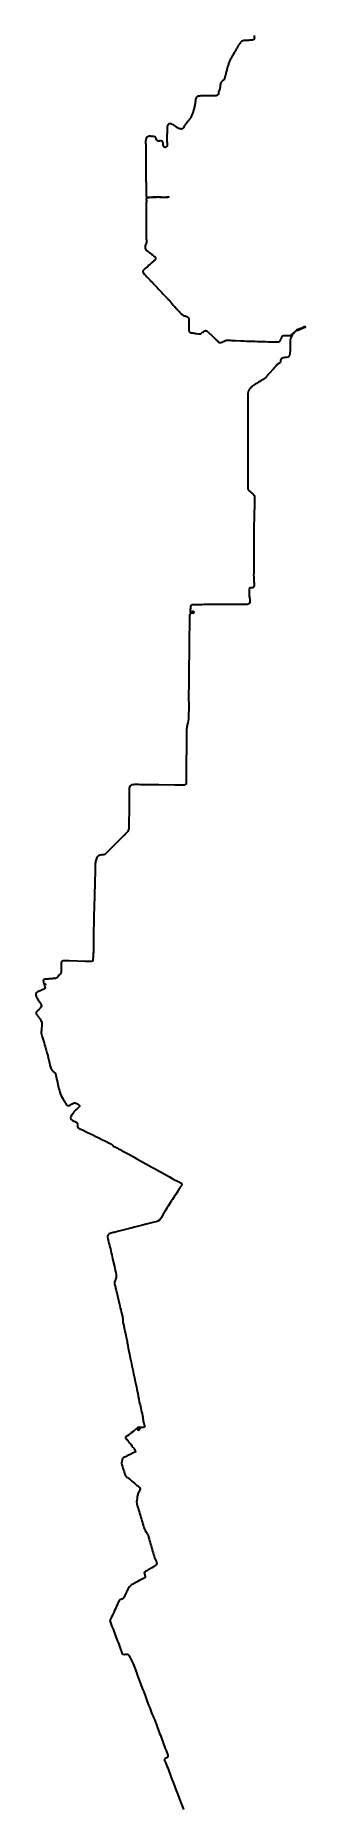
# Model space of a CAD drawing. Header units: inches. Extents: x 0 to 13.2, y 0 to 86.8.
import ezdxf

# ---------------------------------------------------------------- set-up
doc = ezdxf.new("R2010")
doc.units = ezdxf.units.IN
doc.header["$MEASUREMENT"] = 0
doc.layers.add('Default', color=7, linetype='Continuous')

msp = doc.modelspace()

# ---------------------------------------------------------------- linework, layer by layer
at = {"layer": 'Default', "color": 7, "lineweight": 35, "true_color": 0xffffff}
msp.add_open_spline([(10.697, 86.799), (10.699, 86.771), (10.702, 86.743), (10.706, 86.716), (10.711, 86.688), (10.711, 86.66), (10.706, 86.632), (10.703, 86.605), (10.681, 86.584), (10.654, 86.582), (10.626, 86.576), (10.597, 86.573), (10.568, 86.571), (10.54, 86.569), (10.512, 86.567), (10.485, 86.564), (10.457, 86.562), (10.429, 86.56), (10.401, 86.558), (10.401, 86.558), (10.318, 86.555), (10.318, 86.555), (10.29, 86.553), (10.262, 86.554), (10.235, 86.557), (10.206, 86.559), (10.178, 86.555), (10.152, 86.543), (10.126, 86.531), (10.1, 86.517), (10.076, 86.5), (10.053, 86.484), (10.032, 86.465), (10.014, 86.443), (9.996, 86.422), (9.98, 86.399), (9.965, 86.376), (9.95, 86.352), (9.935, 86.329), (9.92, 86.305), (9.906, 86.282), (9.892, 86.258), (9.879, 86.233), (9.865, 86.209), (9.852, 86.184), (9.839, 86.159), (9.827, 86.135), (9.813, 86.11), (9.799, 86.086), (9.786, 86.062), (9.772, 86.038), (9.758, 86.014), (9.744, 85.99), (9.73, 85.966), (9.716, 85.942), (9.716, 85.942), (9.674, 85.869), (9.674, 85.869), (9.674, 85.869), (9.633, 85.797), (9.633, 85.797), (9.619, 85.773), (9.605, 85.749), (9.591, 85.725), (9.577, 85.701), (9.563, 85.676), (9.549, 85.652), (9.536, 85.628), (9.524, 85.603), (9.511, 85.578), (9.499, 85.553), (9.488, 85.527), (9.478, 85.501), (9.468, 85.475), (9.458, 85.449), (9.449, 85.423), (9.439, 85.397), (9.43, 85.371), (9.421, 85.344), (9.412, 85.318), (9.403, 85.292), (9.395, 85.265), (9.387, 85.238), (9.38, 85.211), (9.374, 85.184), (9.367, 85.157), (9.36, 85.13), (9.353, 85.103), (9.353, 85.103), (9.332, 85.022), (9.332, 85.022), (9.332, 85.022), (9.311, 84.942), (9.311, 84.942), (9.311, 84.942), (9.29, 84.861), (9.29, 84.861), (9.283, 84.834), (9.276, 84.807), (9.269, 84.78), (9.262, 84.753), (9.256, 84.726), (9.25, 84.698), (9.244, 84.671), (9.231, 84.646), (9.211, 84.626), (9.192, 84.606), (9.17, 84.588), (9.145, 84.575), (9.12, 84.562), (9.1, 84.543), (9.086, 84.519), (9.072, 84.495), (9.06, 84.469), (9.053, 84.442), (9.045, 84.415), (9.039, 84.388), (9.034, 84.36), (9.03, 84.333), (9.027, 84.305), (9.026, 84.277), (9.024, 84.249), (9.021, 84.221), (9.016, 84.194), (9.012, 84.166), (9.002, 84.14), (8.989, 84.115), (8.976, 84.091), (8.966, 84.065), (8.959, 84.038), (8.953, 84.01), (8.948, 83.982), (8.945, 83.954), (8.942, 83.927), (8.928, 83.901), (8.906, 83.884), (8.885, 83.865), (8.859, 83.853), (8.832, 83.846), (8.805, 83.84), (8.777, 83.838), (8.749, 83.839), (8.721, 83.841), (8.693, 83.842), (8.665, 83.841), (8.665, 83.841), (8.582, 83.84), (8.582, 83.84), (8.554, 83.839), (8.527, 83.839), (8.499, 83.84), (8.471, 83.84), (8.443, 83.841), (8.415, 83.842), (8.415, 83.842), (8.332, 83.845), (8.332, 83.845), (8.332, 83.845), (8.249, 83.849), (8.249, 83.849), (8.221, 83.85), (8.193, 83.85), (8.165, 83.849), (8.138, 83.848), (8.11, 83.846), (8.082, 83.843), (8.054, 83.839), (8.027, 83.836), (7.999, 83.832), (7.971, 83.829), (7.944, 83.821), (7.918, 83.81), (7.892, 83.8), (7.872, 83.78), (7.86, 83.755), (7.848, 83.729), (7.839, 83.703), (7.832, 83.675), (7.826, 83.648), (7.822, 83.621), (7.819, 83.593), (7.816, 83.565), (7.812, 83.537), (7.809, 83.51), (7.805, 83.482), (7.801, 83.454), (7.797, 83.426), (7.792, 83.398), (7.788, 83.371), (7.783, 83.344), (7.778, 83.317), (7.772, 83.29), (7.765, 83.263), (7.759, 83.235), (7.751, 83.209), (7.744, 83.182), (7.736, 83.155), (7.728, 83.128), (7.72, 83.102), (7.711, 83.075), (7.702, 83.049), (7.693, 83.023), (7.683, 82.997), (7.674, 82.971), (7.663, 82.945), (7.653, 82.919), (7.642, 82.893), (7.631, 82.868), (7.619, 82.842), (7.606, 82.818), (7.592, 82.793), (7.579, 82.769), (7.565, 82.745), (7.549, 82.722), (7.533, 82.699), (7.516, 82.677), (7.498, 82.656), (7.481, 82.634), (7.462, 82.613), (7.443, 82.593), (7.424, 82.572), (7.406, 82.551), (7.389, 82.529), (7.372, 82.507), (7.356, 82.484), (7.341, 82.461), (7.325, 82.438), (7.31, 82.414), (7.296, 82.39), (7.282, 82.367), (7.268, 82.342), (7.254, 82.318), (7.241, 82.293), (7.224, 82.27), (7.205, 82.25), (7.186, 82.23), (7.159, 82.219), (7.131, 82.22), (7.103, 82.221), (7.075, 82.226), (7.048, 82.234), (7.022, 82.243), (6.996, 82.254), (6.972, 82.268), (6.948, 82.282), (6.924, 82.296), (6.901, 82.312), (6.877, 82.327), (6.854, 82.342), (6.831, 82.358), (6.808, 82.374), (6.785, 82.389), (6.762, 82.403), (6.762, 82.403), (6.69, 82.446), (6.69, 82.446), (6.666, 82.46), (6.64, 82.471), (6.612, 82.477), (6.585, 82.483), (6.557, 82.481), (6.53, 82.471), (6.504, 82.462), (6.482, 82.444), (6.467, 82.42), (6.452, 82.396), (6.444, 82.369), (6.443, 82.341), (6.443, 82.313), (6.441, 82.285), (6.439, 82.257), (6.438, 82.23), (6.436, 82.202), (6.435, 82.174), (6.434, 82.146), (6.434, 82.119), (6.434, 82.091), (6.434, 82.063), (6.433, 82.035), (6.433, 82.007), (6.432, 81.98), (6.431, 81.952), (6.43, 81.924), (6.429, 81.896), (6.429, 81.869), (6.428, 81.841), (6.428, 81.813), (6.427, 81.785), (6.427, 81.757), (6.427, 81.73), (6.428, 81.702), (6.428, 81.674), (6.429, 81.646), (6.43, 81.619), (6.431, 81.591), (6.432, 81.563), (6.433, 81.535), (6.434, 81.507), (6.434, 81.479), (6.437, 81.451), (6.441, 81.423), (6.447, 81.395), (6.437, 81.367), (6.416, 81.349), (6.395, 81.329), (6.367, 81.32), (6.338, 81.325), (6.311, 81.328), (6.286, 81.344), (6.273, 81.369), (6.258, 81.393), (6.25, 81.421), (6.249, 81.449), (6.248, 81.477), (6.245, 81.505), (6.242, 81.533), (6.238, 81.56), (6.225, 81.586), (6.205, 81.605), (6.185, 81.624), (6.16, 81.637), (6.132, 81.641), (6.104, 81.646), (6.075, 81.644), (6.048, 81.635), (6.022, 81.627), (5.993, 81.631), (5.972, 81.648), (5.949, 81.665), (5.933, 81.688), (5.925, 81.714), (5.917, 81.741), (5.905, 81.767), (5.891, 81.792), (5.877, 81.816), (5.855, 81.835), (5.83, 81.846), (5.805, 81.857), (5.777, 81.863), (5.749, 81.861), (5.721, 81.859), (5.693, 81.86), (5.665, 81.863), (5.638, 81.866), (5.61, 81.867), (5.582, 81.866), (5.554, 81.865), (5.527, 81.859), (5.501, 81.849), (5.475, 81.838), (5.452, 81.822), (5.435, 81.8), (5.417, 81.779), (5.404, 81.753), (5.398, 81.726), (5.391, 81.699), (5.388, 81.671), (5.387, 81.643), (5.385, 81.615), (5.385, 81.587), (5.387, 81.559), (5.388, 81.532), (5.389, 81.504), (5.389, 81.476), (5.39, 81.448), (5.391, 81.421), (5.392, 81.393), (5.392, 81.365), (5.393, 81.337), (5.393, 81.309), (5.393, 81.282), (5.393, 81.254), (5.394, 81.226), (5.395, 81.198), (5.395, 81.171), (5.395, 81.143), (5.395, 81.143), (5.396, 81.059), (5.396, 81.059), (5.396, 81.032), (5.396, 81.004), (5.397, 80.976), (5.397, 80.948), (5.397, 80.921), (5.397, 80.893), (5.397, 80.865), (5.397, 80.837), (5.397, 80.809), (5.397, 80.782), (5.397, 80.754), (5.397, 80.726), (5.397, 80.698), (5.397, 80.671), (5.397, 80.643), (5.397, 80.615), (5.397, 80.587), (5.397, 80.559), (5.397, 80.532), (5.397, 80.504), (5.397, 80.476), (5.397, 80.448), (5.397, 80.421), (5.398, 80.393), (5.398, 80.365), (5.399, 80.337), (5.4, 80.309), (5.401, 80.282), (5.401, 80.254), (5.402, 80.226), (5.403, 80.198), (5.404, 80.171), (5.404, 80.143), (5.404, 80.129), (5.403, 80.116), (5.402, 80.103), (5.402, 80.103), (5.404, 79.688), (5.404, 79.688), (5.404, 79.674), (5.404, 79.66), (5.404, 79.646), (5.405, 79.618), (5.406, 79.591), (5.406, 79.563), (5.407, 79.535), (5.408, 79.507), (5.408, 79.479), (5.409, 79.452), (5.409, 79.424), (5.41, 79.396), (5.41, 79.368), (5.411, 79.341), (5.411, 79.313), (5.412, 79.285), (5.413, 79.257), (5.414, 79.229), (5.415, 79.202), (5.415, 79.174), (5.414, 79.146), (5.413, 79.118), (5.411, 79.091), (5.41, 79.063), (5.408, 79.035), (5.407, 79.007), (5.405, 78.978), (5.402, 78.951), (5.411, 78.923), (5.43, 78.903), (5.448, 78.883), (5.475, 78.872), (5.502, 78.875), (5.531, 78.878), (5.559, 78.88), (5.586, 78.883), (5.614, 78.886), (5.641, 78.889), (5.67, 78.892), (5.697, 78.894), (5.725, 78.896), (5.753, 78.898), (5.781, 78.899), (5.808, 78.901), (5.836, 78.902), (5.864, 78.903), (5.892, 78.903), (5.92, 78.904), (5.947, 78.904), (5.975, 78.904), (6.003, 78.904), (6.031, 78.903), (6.058, 78.902), (6.086, 78.901), (6.114, 78.899), (6.142, 78.897), (6.17, 78.895), (6.197, 78.893), (6.225, 78.891), (6.253, 78.889), (6.281, 78.888), (6.309, 78.889), (6.336, 78.89), (6.364, 78.892), (6.391, 78.896), (6.418, 78.901), (6.447, 78.907), (6.477, 78.908), (6.507, 78.904), (6.54, 78.9), (6.538, 78.895), (6.5, 78.888), (6.469, 78.881), (6.437, 78.877), (6.405, 78.875), (6.405, 78.875), (6.324, 78.872), (6.324, 78.872), (6.296, 78.871), (6.268, 78.87), (6.24, 78.871), (6.213, 78.872), (6.185, 78.873), (6.157, 78.874), (6.157, 78.874), (6.074, 78.879), (6.074, 78.879), (6.046, 78.881), (6.018, 78.881), (5.99, 78.881), (5.99, 78.881), (5.907, 78.88), (5.907, 78.88), (5.879, 78.88), (5.852, 78.88), (5.824, 78.88), (5.796, 78.88), (5.768, 78.88), (5.74, 78.88), (5.713, 78.88), (5.685, 78.879), (5.657, 78.878), (5.629, 78.876), (5.602, 78.876), (5.574, 78.878), (5.546, 78.878), (5.518, 78.878), (5.488, 78.878), (5.461, 78.878), (5.437, 78.86), (5.428, 78.834), (5.417, 78.808), (5.414, 78.779), (5.418, 78.751), (5.422, 78.723), (5.423, 78.695), (5.422, 78.668), (5.421, 78.64), (5.42, 78.612), (5.42, 78.584), (5.42, 78.557), (5.42, 78.529), (5.42, 78.501), (5.42, 78.473), (5.42, 78.445), (5.42, 78.418), (5.42, 78.39), (5.42, 78.362), (5.42, 78.334), (5.42, 78.334), (5.42, 78.251), (5.42, 78.251), (5.42, 78.251), (5.42, 78.168), (5.42, 78.168), (5.42, 78.14), (5.42, 78.112), (5.42, 78.084), (5.42, 78.084), (5.42, 78.001), (5.42, 78.001), (5.42, 78.001), (5.42, 77.918), (5.42, 77.918), (5.42, 77.918), (5.42, 77.834), (5.42, 77.834), (5.42, 77.807), (5.42, 77.779), (5.42, 77.751), (5.42, 77.751), (5.42, 77.668), (5.42, 77.668), (5.42, 77.668), (5.42, 77.584), (5.42, 77.584), (5.42, 77.557), (5.42, 77.529), (5.42, 77.501), (5.42, 77.473), (5.42, 77.445), (5.42, 77.418), (5.42, 77.418), (5.42, 77.334), (5.42, 77.334), (5.42, 77.334), (5.42, 77.251), (5.42, 77.251), (5.42, 77.251), (5.42, 77.168), (5.42, 77.168), (5.42, 77.14), (5.42, 77.112), (5.42, 77.084), (5.42, 77.057), (5.42, 77.029), (5.42, 77.001), (5.42, 76.973), (5.42, 76.945), (5.42, 76.918), (5.42, 76.89), (5.42, 76.862), (5.42, 76.834), (5.421, 76.806), (5.423, 76.779), (5.427, 76.751), (5.431, 76.724), (5.43, 76.696), (5.423, 76.669), (5.417, 76.642), (5.406, 76.616), (5.391, 76.592), (5.376, 76.569), (5.366, 76.542), (5.363, 76.515), (5.36, 76.487), (5.358, 76.459), (5.357, 76.432), (5.355, 76.404), (5.362, 76.376), (5.374, 76.351), (5.387, 76.326), (5.406, 76.305), (5.429, 76.289), (5.452, 76.273), (5.474, 76.257), (5.496, 76.239), (5.518, 76.222), (5.54, 76.205), (5.562, 76.188), (5.562, 76.188), (5.628, 76.137), (5.628, 76.137), (5.628, 76.137), (5.694, 76.086), (5.694, 76.086), (5.716, 76.069), (5.738, 76.052), (5.759, 76.034), (5.782, 76.017), (5.805, 76), (5.829, 75.985), (5.853, 75.971), (5.869, 75.947), (5.874, 75.92), (5.879, 75.893), (5.874, 75.865), (5.858, 75.842), (5.842, 75.819), (5.823, 75.798), (5.802, 75.779), (5.781, 75.761), (5.76, 75.743), (5.739, 75.725), (5.739, 75.725), (5.676, 75.669), (5.676, 75.669), (5.676, 75.669), (5.613, 75.614), (5.613, 75.614), (5.613, 75.614), (5.55, 75.558), (5.55, 75.558), (5.55, 75.558), (5.487, 75.503), (5.487, 75.503), (5.487, 75.503), (5.424, 75.447), (5.424, 75.447), (5.403, 75.428), (5.382, 75.41), (5.361, 75.393), (5.34, 75.375), (5.318, 75.357), (5.296, 75.339), (5.274, 75.322), (5.258, 75.298), (5.249, 75.271), (5.239, 75.245), (5.244, 75.216), (5.261, 75.195), (5.278, 75.172), (5.296, 75.151), (5.316, 75.131), (5.336, 75.111), (5.355, 75.091), (5.374, 75.071), (5.374, 75.071), (5.432, 75.01), (5.432, 75.01), (5.432, 75.01), (5.489, 74.949), (5.489, 74.949), (5.489, 74.949), (5.546, 74.889), (5.546, 74.889), (5.546, 74.889), (5.604, 74.828), (5.604, 74.828), (5.604, 74.828), (5.661, 74.767), (5.661, 74.767), (5.661, 74.767), (5.718, 74.707), (5.718, 74.707), (5.737, 74.686), (5.757, 74.666), (5.776, 74.646), (5.795, 74.626), (5.815, 74.606), (5.835, 74.587), (5.854, 74.567), (5.874, 74.547), (5.893, 74.527), (5.912, 74.507), (5.932, 74.487), (5.95, 74.467), (5.95, 74.467), (6.007, 74.405), (6.007, 74.405), (6.007, 74.405), (6.064, 74.344), (6.064, 74.344), (6.064, 74.344), (6.121, 74.283), (6.121, 74.283), (6.121, 74.283), (6.178, 74.222), (6.178, 74.222), (6.178, 74.222), (6.234, 74.16), (6.234, 74.16), (6.234, 74.16), (6.291, 74.099), (6.291, 74.099), (6.291, 74.099), (6.348, 74.038), (6.348, 74.038), (6.367, 74.017), (6.386, 73.997), (6.405, 73.977), (6.405, 73.977), (6.418, 73.963), (6.418, 73.963), (6.433, 73.947), (6.448, 73.932), (6.464, 73.917), (6.483, 73.897), (6.504, 73.878), (6.524, 73.859), (6.544, 73.84), (6.561, 73.818), (6.573, 73.793), (6.592, 73.774), (6.612, 73.754), (6.63, 73.732), (6.63, 73.732), (6.685, 73.669), (6.685, 73.669), (6.685, 73.669), (6.74, 73.606), (6.74, 73.606), (6.758, 73.585), (6.777, 73.564), (6.795, 73.544), (6.814, 73.523), (6.832, 73.502), (6.851, 73.482), (6.869, 73.461), (6.888, 73.441), (6.908, 73.421), (6.908, 73.421), (6.965, 73.36), (6.965, 73.36), (6.984, 73.34), (7.003, 73.319), (7.021, 73.298), (7.04, 73.278), (7.058, 73.257), (7.077, 73.236), (7.095, 73.215), (7.114, 73.194), (7.134, 73.175), (7.154, 73.156), (7.177, 73.139), (7.201, 73.126), (7.226, 73.112), (7.251, 73.1), (7.277, 73.09), (7.303, 73.08), (7.329, 73.071), (7.356, 73.062), (7.382, 73.054), (7.409, 73.044), (7.434, 73.032), (7.46, 73.021), (7.479, 73), (7.49, 72.975), (7.501, 72.949), (7.506, 72.921), (7.503, 72.893), (7.5, 72.865), (7.499, 72.837), (7.5, 72.81), (7.501, 72.782), (7.501, 72.754), (7.501, 72.726), (7.501, 72.698), (7.501, 72.671), (7.501, 72.643), (7.501, 72.615), (7.501, 72.587), (7.501, 72.56), (7.501, 72.532), (7.501, 72.504), (7.501, 72.476), (7.501, 72.448), (7.501, 72.421), (7.501, 72.393), (7.5, 72.365), (7.507, 72.337), (7.519, 72.312), (7.531, 72.286), (7.553, 72.267), (7.579, 72.26), (7.607, 72.252), (7.635, 72.248), (7.663, 72.246), (7.691, 72.245), (7.718, 72.242), (7.746, 72.238), (7.774, 72.233), (7.801, 72.229), (7.827, 72.225), (7.84, 72.222), (7.853, 72.221), (7.867, 72.219), (7.867, 72.219), (7.967, 72.207), (7.967, 72.207), (7.967, 72.207), (8.018, 72.201), (8.018, 72.201), (8.034, 72.197), (8.051, 72.196), (8.068, 72.198), (8.072, 72.199), (8.076, 72.2), (8.08, 72.203), (8.082, 72.204), (8.083, 72.205), (8.085, 72.206), (8.117, 72.234), (8.151, 72.259), (8.185, 72.284), (8.22, 72.309), (8.253, 72.341), (8.299, 72.355), (8.357, 72.373), (8.378, 72.348), (8.417, 72.313), (8.484, 72.254), (8.549, 72.193), (8.614, 72.131), (8.678, 72.069), (8.743, 72.007), (8.807, 71.945), (8.839, 71.913), (8.872, 71.884), (8.904, 71.852), (8.94, 71.815), (8.954, 71.787), (9.009, 71.772), (9.103, 71.748), (9.189, 71.824), (9.255, 71.859), (9.352, 71.911), (9.417, 71.894), (9.517, 71.886), (9.606, 71.878), (9.695, 71.877), (9.785, 71.874), (9.785, 71.874), (10.053, 71.862), (10.053, 71.862), (10.232, 71.855), (10.41, 71.845), (10.589, 71.841), (10.947, 71.833), (11.304, 71.821), (11.662, 71.811), (11.706, 71.81), (11.751, 71.809), (11.796, 71.807), (11.819, 71.806), (11.905, 71.802), (11.929, 71.812), (11.966, 71.828), (11.993, 71.886), (12.003, 71.919), (12.014, 71.963), (12.028, 72.005), (12.045, 72.047), (12.067, 72.097), (12.082, 72.118), (12.14, 72.125), (12.185, 72.131), (12.229, 72.123), (12.274, 72.121), (12.319, 72.119), (12.363, 72.115), (12.408, 72.115), (12.452, 72.114), (12.494, 72.115), (12.532, 72.15), (12.617, 72.23), (12.624, 72.269), (12.731, 72.328), (12.81, 72.372), (12.893, 72.404), (12.974, 72.442), (13.014, 72.46), (13.054, 72.48), (13.094, 72.499), (13.117, 72.509), (13.141, 72.517), (13.166, 72.521), (13.178, 72.523), (13.19, 72.526), (13.202, 72.529), (13.205, 72.53), (13.211, 72.533), (13.207, 72.535), (13.187, 72.541), (13.167, 72.542), (13.147, 72.538), (13.125, 72.533), (13.104, 72.524), (13.085, 72.513), (13.045, 72.493), (13.003, 72.478), (12.962, 72.461), (12.894, 72.432), (12.782, 72.388), (12.724, 72.339), (12.665, 72.289), (12.596, 72.192), (12.557, 72.13), (12.532, 72.093), (12.51, 72.054), (12.491, 72.014), (12.473, 71.973), (12.461, 71.929), (12.457, 71.885), (12.453, 71.841), (12.454, 71.66), (12.454, 71.616), (12.454, 71.527), (12.454, 71.437), (12.452, 71.348), (12.45, 71.303), (12.45, 71.259), (12.444, 71.214), (12.439, 71.17), (12.43, 71.128), (12.395, 71.092), (12.359, 71.056), (12.319, 71.05), (12.273, 71.044), (12.227, 71.038), (12.184, 71.037), (12.14, 71.029), (12.096, 71.021), (12.054, 71.015), (12.021, 70.975), (11.989, 70.934), (11.988, 70.893), (11.981, 70.85), (11.971, 70.791), (11.97, 70.774), (11.913, 70.745), (11.874, 70.724), (11.833, 70.707), (11.801, 70.673), (11.768, 70.639), (11.742, 70.606), (11.712, 70.572), (11.681, 70.539), (11.652, 70.506), (11.622, 70.473), (11.622, 70.473), (11.441, 70.272), (11.441, 70.272), (11.411, 70.239), (11.381, 70.206), (11.351, 70.173), (11.321, 70.14), (11.293, 70.105), (11.262, 70.073), (11.182, 69.992), (10.91, 69.831), (10.815, 69.777), (10.721, 69.723), (10.675, 69.706), (10.594, 69.627), (10.562, 69.595), (10.532, 69.563), (10.502, 69.53), (10.471, 69.497), (10.446, 69.46), (10.428, 69.419), (10.391, 69.332), (10.392, 69.245), (10.388, 69.155), (10.384, 69.065), (10.384, 68.976), (10.384, 68.887), (10.384, 68.708), (10.384, 68.529), (10.385, 68.35), (10.385, 67.992), (10.386, 67.635), (10.386, 67.277), (10.387, 66.743), (10.388, 66.209), (10.389, 65.675), (10.389, 65.408), (10.389, 65.14), (10.39, 64.873), (10.39, 64.807), (10.388, 64.74), (10.39, 64.673), (10.391, 64.584), (10.409, 64.558), (10.473, 64.5), (10.523, 64.455), (10.577, 64.417), (10.627, 64.372), (10.686, 64.32), (10.712, 64.283), (10.716, 64.201), (10.719, 64.16), (10.712, 63.841), (10.711, 63.8), (10.711, 63.8), (10.704, 63.4), (10.704, 63.4), (10.704, 63.4), (10.688, 62.599), (10.688, 62.599), (10.688, 62.599), (10.681, 62.198), (10.681, 62.198), (10.679, 62.065), (10.674, 61.932), (10.674, 61.798), (10.674, 61.531), (10.674, 61.264), (10.674, 60.997), (10.674, 60.863), (10.674, 60.73), (10.674, 60.596), (10.674, 60.463), (10.672, 60.329), (10.675, 60.196), (10.675, 60.162), (10.676, 60.129), (10.679, 60.096), (10.682, 60.062), (10.688, 60.029), (10.693, 59.996), (10.7, 59.941), (10.715, 59.856), (10.665, 59.806), (10.637, 59.778), (10.607, 59.781), (10.574, 59.779), (10.551, 59.778), (10.498, 59.778), (10.477, 59.76), (10.456, 59.742), (10.449, 59.695), (10.449, 59.671), (10.448, 59.638), (10.453, 59.604), (10.453, 59.571), (10.453, 59.504), (10.45, 59.438), (10.458, 59.371), (10.463, 59.338), (10.471, 59.305), (10.476, 59.272), (10.481, 59.239), (10.483, 59.206), (10.482, 59.173), (10.482, 59.139), (10.481, 59.105), (10.482, 59.071), (10.482, 59.035), (10.475, 59.01), (10.443, 58.989), (10.411, 58.967), (10.382, 58.968), (10.348, 58.967), (10.314, 58.966), (10.281, 58.965), (10.248, 58.965), (9.98, 58.968), (9.713, 58.965), (9.446, 58.963), (9.446, 58.963), (8.645, 58.957), (8.645, 58.957), (8.378, 58.955), (8.111, 58.95), (7.844, 58.946), (7.811, 58.946), (7.778, 58.944), (7.744, 58.945), (7.711, 58.946), (7.679, 58.953), (7.645, 58.938), (7.614, 58.928), (7.591, 58.902), (7.586, 58.869), (7.58, 58.835), (7.577, 58.802), (7.577, 58.768), (7.576, 58.734), (7.567, 58.702), (7.566, 58.668), (7.564, 58.639), (7.571, 58.598), (7.593, 58.574), (7.616, 58.549), (7.653, 58.541), (7.685, 58.554), (7.711, 58.567), (7.746, 58.6), (7.709, 58.613), (7.674, 58.626), (7.649, 58.616), (7.66, 58.577), (7.671, 58.537), (7.721, 58.546), (7.748, 58.558), (7.779, 58.57), (7.753, 58.592), (7.735, 58.605), (7.72, 58.617), (7.7, 58.621), (7.681, 58.616), (7.633, 58.602), (7.59, 58.548), (7.565, 58.511), (7.548, 58.482), (7.538, 58.45), (7.538, 58.416), (7.535, 58.383), (7.534, 58.349), (7.532, 58.316), (7.528, 58.184), (7.529, 58.052), (7.528, 57.92), (7.526, 57.789), (7.525, 57.657), (7.523, 57.525), (7.523, 57.525), (7.514, 56.733), (7.514, 56.733), (7.508, 56.205), (7.501, 55.678), (7.497, 55.151), (7.495, 54.887), (7.488, 54.623), (7.49, 54.359), (7.491, 54.227), (7.495, 54.095), (7.495, 53.963), (7.494, 53.832), (7.492, 53.7), (7.489, 53.568), (7.487, 53.436), (7.473, 53.304), (7.446, 53.175), (7.432, 53.111), (7.414, 53.047), (7.404, 52.982), (7.395, 52.917), (7.39, 52.851), (7.39, 52.785), (7.388, 52.521), (7.385, 52.257), (7.382, 51.993), (7.382, 51.993), (7.373, 51.201), (7.373, 51.201), (7.37, 50.938), (7.364, 50.674), (7.376, 50.41), (7.379, 50.343), (7.383, 50.279), (7.364, 50.213), (7.355, 50.18), (7.347, 50.152), (7.313, 50.134), (7.283, 50.118), (7.249, 50.112), (7.216, 50.115), (7.15, 50.117), (7.084, 50.115), (7.018, 50.115), (6.952, 50.115), (6.886, 50.117), (6.82, 50.118), (6.82, 50.118), (6.028, 50.129), (6.028, 50.129), (6.028, 50.129), (5.237, 50.141), (5.237, 50.141), (5.105, 50.143), (4.973, 50.149), (4.841, 50.147), (4.808, 50.147), (4.775, 50.144), (4.742, 50.141), (4.709, 50.137), (4.679, 50.135), (4.65, 50.111), (4.599, 50.067), (4.588, 49.989), (4.583, 49.93), (4.579, 49.864), (4.579, 49.798), (4.583, 49.732), (4.584, 49.666), (4.585, 49.6), (4.585, 49.534), (4.585, 49.402), (4.583, 49.271), (4.581, 49.139), (4.577, 48.875), (4.573, 48.611), (4.568, 48.347), (4.567, 48.281), (4.567, 48.214), (4.567, 48.148), (4.567, 48.098), (4.571, 48), (4.558, 47.949), (4.539, 47.879), (4.493, 47.836), (4.447, 47.786), (4.401, 47.737), (4.354, 47.691), (4.307, 47.645), (4.118, 47.458), (3.932, 47.268), (3.744, 47.08), (3.65, 46.985), (3.554, 46.893), (3.463, 46.796), (3.441, 46.771), (3.415, 46.75), (3.386, 46.733), (3.357, 46.717), (3.324, 46.709), (3.291, 46.708), (3.225, 46.702), (3.16, 46.711), (3.096, 46.68), (3.026, 46.646), (2.999, 46.595), (2.975, 46.528), (2.953, 46.465), (2.937, 46.4), (2.929, 46.334), (2.923, 46.268), (2.92, 46.202), (2.921, 46.135), (2.921, 46.069), (2.919, 46.002), (2.917, 45.936), (2.903, 45.404), (2.89, 44.873), (2.876, 44.342), (2.876, 44.342), (2.855, 43.544), (2.855, 43.544), (2.848, 43.279), (2.837, 43.013), (2.835, 42.747), (2.834, 42.481), (2.841, 42.216), (2.828, 41.95), (2.825, 41.883), (2.821, 41.817), (2.816, 41.751), (2.813, 41.718), (2.81, 41.684), (2.809, 41.651), (2.809, 41.618), (2.806, 41.584), (2.8, 41.551), (2.791, 41.516), (2.781, 41.491), (2.738, 41.488), (2.704, 41.487), (2.67, 41.487), (2.636, 41.489), (2.57, 41.493), (2.503, 41.494), (2.437, 41.496), (2.437, 41.496), (1.64, 41.519), (1.64, 41.519), (1.573, 41.521), (1.507, 41.521), (1.44, 41.524), (1.395, 41.526), (1.286, 41.546), (1.264, 41.478), (1.252, 41.44), (1.26, 41.315), (1.259, 41.278), (1.259, 41.212), (1.257, 41.145), (1.256, 41.079), (1.256, 41.046), (1.256, 41.012), (1.254, 40.979), (1.254, 40.946), (1.241, 40.914), (1.218, 40.89), (1.194, 40.866), (1.168, 40.846), (1.144, 40.822), (1.12, 40.799), (1.105, 40.769), (1.086, 40.742), (1.031, 40.663), (1.003, 40.668), (0.916, 40.662), (0.85, 40.656), (0.784, 40.65), (0.718, 40.645), (0.652, 40.639), (0.586, 40.631), (0.519, 40.627), (0.486, 40.628), (0.453, 40.624), (0.421, 40.616), (0.387, 40.605), (0.369, 40.59), (0.376, 40.551), (0.38, 40.533), (0.384, 40.516), (0.387, 40.497), (0.388, 40.48), (0.391, 40.462), (0.395, 40.445), (0.399, 40.429), (0.411, 40.417), (0.427, 40.413), (0.443, 40.407), (0.46, 40.411), (0.476, 40.402), (0.492, 40.392), (0.489, 40.383), (0.484, 40.369), (0.481, 40.361), (0.475, 40.345), (0.463, 40.342), (0.449, 40.339), (0.429, 40.374), (0.428, 40.35), (0.428, 40.335), (0.431, 40.319), (0.436, 40.305), (0.442, 40.288), (0.449, 40.272), (0.458, 40.257), (0.478, 40.225), (0.48, 40.201), (0.454, 40.171), (0.43, 40.143), (0.399, 40.136), (0.367, 40.126), (0.336, 40.114), (0.305, 40.101), (0.276, 40.086), (0.215, 40.058), (0.154, 40.03), (0.092, 40.006), (0.022, 39.977), (-0.004, 39.918), (0.013, 39.845), (0.023, 39.806), (0.077, 39.698), (0.097, 39.665), (0.13, 39.607), (0.17, 39.553), (0.205, 39.497), (0.232, 39.453), (0.292, 39.383), (0.288, 39.32), (0.284, 39.263), (0.213, 39.191), (0.18, 39.157), (0.142, 39.117), (0.1, 39.082), (0.059, 39.044), (0.039, 39.025), (0.022, 39.008), (0.022, 38.977), (0.021, 38.948), (0.03, 38.921), (0.047, 38.898), (0.062, 38.875), (0.082, 38.856), (0.098, 38.834), (0.115, 38.812), (0.132, 38.79), (0.148, 38.768), (0.18, 38.723), (0.209, 38.677), (0.242, 38.633), (0.274, 38.588), (0.305, 38.546), (0.311, 38.486), (0.312, 38.431), (0.311, 38.376), (0.306, 38.322), (0.302, 38.267), (0.296, 38.212), (0.29, 38.158), (0.287, 38.131), (0.284, 38.103), (0.281, 38.076), (0.278, 38.062), (0.277, 38.048), (0.277, 38.033), (0.279, 38.003), (0.284, 37.972), (0.292, 37.943), (0.324, 37.808), (0.446, 37.408), (0.485, 37.275), (0.535, 37.106), (0.586, 36.936), (0.625, 36.764), (0.651, 36.652), (0.67, 36.539), (0.697, 36.428), (0.715, 36.357), (0.733, 36.287), (0.771, 36.222), (0.798, 36.18), (0.832, 36.143), (0.872, 36.112), (0.894, 36.093), (0.92, 36.079), (0.941, 36.057), (0.984, 36.013), (0.983, 35.961), (0.995, 35.908), (1.007, 35.853), (1.021, 35.799), (1.033, 35.744), (1.045, 35.689), (1.056, 35.637), (1.067, 35.584), (1.08, 35.529), (1.094, 35.473), (1.108, 35.417), (1.134, 35.31), (1.157, 35.202), (1.191, 35.096), (1.231, 34.976), (1.284, 34.862), (1.351, 34.754), (1.379, 34.707), (1.407, 34.66), (1.434, 34.612), (1.453, 34.578), (1.492, 34.501), (1.524, 34.473), (1.573, 34.431), (1.624, 34.445), (1.675, 34.47), (1.725, 34.496), (1.772, 34.52), (1.823, 34.543), (1.873, 34.565), (1.917, 34.592), (1.979, 34.57), (2.004, 34.56), (2.028, 34.545), (2.049, 34.528), (2.06, 34.519), (2.071, 34.511), (2.084, 34.504), (2.096, 34.498), (2.109, 34.491), (2.121, 34.484), (2.143, 34.469), (2.155, 34.443), (2.152, 34.416), (2.149, 34.384), (2.13, 34.37), (2.108, 34.353), (2.065, 34.318), (2.027, 34.279), (1.985, 34.242), (1.943, 34.205), (1.9, 34.172), (1.866, 34.129), (1.833, 34.084), (1.804, 34.038), (1.777, 33.99), (1.713, 33.88), (1.66, 33.783), (1.811, 33.722), (1.862, 33.701), (1.912, 33.678), (1.962, 33.656), (2.009, 33.635), (2.057, 33.593), (2.056, 33.535), (2.055, 33.507), (2.052, 33.479), (2.047, 33.451), (2.039, 33.425), (2.047, 33.396), (2.066, 33.377), (2.107, 33.336), (2.158, 33.318), (2.208, 33.294), (2.603, 33.102), (2.997, 32.909), (3.392, 32.717), (3.441, 32.693), (3.491, 32.669), (3.54, 32.645), (3.565, 32.633), (3.589, 32.621), (3.614, 32.609), (3.64, 32.599), (3.664, 32.587), (3.688, 32.573), (3.712, 32.559), (3.733, 32.541), (3.751, 32.521), (3.768, 32.5), (3.779, 32.474), (3.803, 32.458), (3.827, 32.441), (3.854, 32.437), (3.879, 32.428), (3.905, 32.419), (3.931, 32.409), (3.955, 32.397), (4.005, 32.372), (4.051, 32.343), (4.099, 32.316), (4.147, 32.29), (4.195, 32.263), (4.243, 32.237), (4.243, 32.237), (4.531, 32.077), (4.531, 32.077), (5.3, 31.652), (6.068, 31.227), (6.837, 30.802), (6.894, 30.771), (6.952, 30.739), (7.01, 30.707), (7.038, 30.691), (7.067, 30.675), (7.096, 30.659), (7.12, 30.646), (7.159, 30.634), (7.164, 30.597), (7.168, 30.566), (7.148, 30.527), (7.128, 30.507), (7.105, 30.484), (7.084, 30.458), (7.067, 30.43), (7.034, 30.373), (7.003, 30.315), (6.969, 30.259), (6.899, 30.147), (6.823, 30.04), (6.751, 29.93), (6.679, 29.82), (6.609, 29.709), (6.538, 29.598), (6.467, 29.488), (6.394, 29.378), (6.326, 29.266), (6.292, 29.21), (6.259, 29.153), (6.229, 29.095), (6.198, 29.037), (6.172, 28.976), (6.135, 28.921), (6.049, 28.794), (5.939, 28.762), (5.802, 28.736), (5.766, 28.729), (5.455, 28.65), (5.419, 28.641), (4.91, 28.511), (4.4, 28.383), (3.891, 28.253), (3.827, 28.236), (3.763, 28.224), (3.701, 28.201), (3.67, 28.19), (3.637, 28.182), (3.607, 28.169), (3.576, 28.156), (3.551, 28.132), (3.537, 28.102), (3.497, 28.017), (3.574, 27.788), (3.593, 27.717), (3.66, 27.463), (3.713, 27.206), (3.772, 26.949), (3.772, 26.949), (3.859, 26.565), (3.859, 26.565), (3.888, 26.437), (3.918, 26.309), (3.939, 26.179), (3.95, 26.114), (3.947, 26.047), (3.928, 25.984), (3.918, 25.953), (3.907, 25.922), (3.893, 25.892), (3.88, 25.862), (3.865, 25.834), (3.862, 25.8), (3.859, 25.767), (3.862, 25.734), (3.871, 25.702), (3.879, 25.671), (3.887, 25.639), (3.895, 25.607), (3.91, 25.543), (3.925, 25.479), (3.941, 25.415), (3.941, 25.415), (4.124, 24.648), (4.124, 24.648), (4.154, 24.52), (4.185, 24.392), (4.215, 24.264), (4.23, 24.2), (4.246, 24.137), (4.261, 24.073), (4.268, 24.041), (4.27, 24.008), (4.266, 23.975), (4.263, 23.943), (4.265, 23.91), (4.27, 23.878), (4.28, 23.813), (4.298, 23.75), (4.312, 23.686), (4.325, 23.621), (4.339, 23.557), (4.353, 23.493), (4.381, 23.365), (4.41, 23.236), (4.437, 23.108), (4.456, 23.023), (4.471, 22.937), (4.487, 22.852), (4.522, 22.664), (4.556, 22.476), (4.596, 22.289), (4.705, 21.775), (4.813, 21.26), (4.921, 20.746), (4.945, 20.632), (4.969, 20.517), (4.993, 20.403), (5.005, 20.346), (5.013, 20.288), (5.021, 20.231), (5.029, 20.173), (5.043, 20.116), (5.056, 20.059), (5.081, 19.945), (5.106, 19.832), (5.132, 19.718), (5.157, 19.604), (5.185, 19.491), (5.21, 19.377), (5.222, 19.319), (5.233, 19.262), (5.243, 19.205), (5.252, 19.147), (5.259, 19.089), (5.267, 19.032), (5.274, 18.974), (5.287, 18.917), (5.306, 18.862), (5.311, 18.848), (5.316, 18.834), (5.322, 18.82), (5.329, 18.807), (5.335, 18.793), (5.341, 18.778), (5.35, 18.748), (5.336, 18.727), (5.312, 18.71), (5.285, 18.692), (5.258, 18.695), (5.229, 18.695), (5.2, 18.695), (5.17, 18.692), (5.141, 18.687), (5.112, 18.685), (5.084, 18.681), (5.056, 18.673), (5.037, 18.667), (4.991, 18.643), (4.983, 18.62), (4.975, 18.594), (5.013, 18.573), (5.033, 18.569), (5.059, 18.565), (5.096, 18.581), (5.106, 18.606), (5.117, 18.631), (5.101, 18.669), (5.081, 18.684), (5.065, 18.697), (5.021, 18.711), (5.007, 18.688), (4.994, 18.668), (5.005, 18.625), (5.025, 18.612), (5.049, 18.598), (5.086, 18.607), (5.105, 18.624), (5.124, 18.641), (5.142, 18.671), (5.116, 18.69), (5.09, 18.708), (5.056, 18.712), (5.026, 18.7), (5.019, 18.696), (4.966, 18.649), (4.96, 18.644), (4.937, 18.626), (4.915, 18.607), (4.892, 18.589), (4.846, 18.552), (4.8, 18.517), (4.753, 18.482), (4.66, 18.412), (4.566, 18.344), (4.47, 18.277), (4.455, 18.266), (4.413, 18.232), (4.403, 18.215), (4.384, 18.184), (4.417, 18.164), (4.435, 18.148), (4.479, 18.108), (4.512, 18.058), (4.548, 18.012), (4.621, 17.921), (4.691, 17.828), (4.762, 17.734), (4.797, 17.688), (4.833, 17.641), (4.864, 17.591), (4.875, 17.574), (4.892, 17.539), (4.891, 17.517), (4.889, 17.486), (4.853, 17.479), (4.832, 17.471), (4.777, 17.45), (4.726, 17.421), (4.672, 17.396), (4.619, 17.37), (4.567, 17.345), (4.515, 17.32), (4.462, 17.294), (4.41, 17.268), (4.357, 17.244), (4.273, 17.209), (4.273, 17.21), (4.246, 17.123), (4.199, 16.976), (4.204, 16.926), (4.249, 16.781), (4.284, 16.67), (4.321, 16.559), (4.356, 16.448), (4.374, 16.392), (4.385, 16.338), (4.438, 16.298), (4.485, 16.263), (4.529, 16.225), (4.575, 16.187), (4.665, 16.113), (4.755, 16.039), (4.845, 15.965), (4.89, 15.928), (4.935, 15.89), (4.98, 15.854), (5.003, 15.836), (5.026, 15.818), (5.05, 15.8), (5.073, 15.782), (5.098, 15.77), (5.109, 15.739), (5.128, 15.687), (5.089, 15.611), (5.071, 15.572), (5.046, 15.519), (5.015, 15.469), (4.997, 15.413), (4.979, 15.357), (4.973, 15.297), (4.965, 15.238), (4.946, 15.105), (4.936, 15.007), (4.972, 14.873), (4.988, 14.815), (5.01, 14.76), (5.03, 14.704), (5.048, 14.651), (5.066, 14.598), (5.082, 14.544), (5.116, 14.433), (5.149, 14.322), (5.183, 14.21), (5.217, 14.098), (5.249, 13.987), (5.275, 13.874), (5.3, 13.769), (5.346, 13.67), (5.409, 13.582), (5.434, 13.545), (5.46, 13.507), (5.482, 13.468), (5.494, 13.449), (5.504, 13.428), (5.51, 13.407), (5.518, 13.379), (5.526, 13.351), (5.534, 13.322), (5.598, 13.098), (5.662, 12.874), (5.725, 12.649), (5.757, 12.537), (5.784, 12.424), (5.827, 12.315), (5.849, 12.26), (5.875, 12.208), (5.899, 12.155), (5.917, 12.113), (5.948, 12.037), (5.912, 11.99), (5.862, 11.925), (5.691, 11.828), (5.626, 11.789), (5.575, 11.76), (5.525, 11.731), (5.474, 11.702), (5.451, 11.689), (5.342, 11.631), (5.324, 11.609), (5.3, 11.581), (5.314, 11.557), (5.324, 11.53), (5.333, 11.502), (5.347, 11.476), (5.355, 11.448), (5.362, 11.426), (5.368, 11.388), (5.357, 11.364), (5.351, 11.352), (5.341, 11.342), (5.329, 11.336), (5.315, 11.328), (5.301, 11.322), (5.287, 11.315), (5.183, 11.262), (5.081, 11.206), (4.977, 11.152), (4.919, 11.121), (4.861, 11.09), (4.802, 11.06), (4.728, 11.021), (4.701, 11.008), (4.64, 10.949), (4.575, 10.885), (4.565, 10.871), (4.522, 10.791), (4.49, 10.733), (4.462, 10.674), (4.435, 10.614), (4.408, 10.553), (4.381, 10.493), (4.354, 10.433), (4.323, 10.364), (4.302, 10.321), (4.223, 10.296), (4.191, 10.287), (4.16, 10.276), (4.129, 10.263), (4.094, 10.247), (4.084, 10.22), (4.072, 10.188), (4.049, 10.126), (4.019, 10.067), (3.991, 10.007), (3.937, 9.887), (3.882, 9.767), (3.823, 9.649), (3.808, 9.617), (3.663, 9.326), (3.649, 9.293), (3.635, 9.26), (3.641, 9.23), (3.651, 9.198), (3.662, 9.165), (3.674, 9.136), (3.686, 9.105), (3.71, 9.043), (3.733, 8.982), (3.757, 8.92), (3.804, 8.797), (3.85, 8.673), (3.897, 8.55), (3.989, 8.303), (4.082, 8.056), (4.175, 7.809), (4.186, 7.778), (4.197, 7.747), (4.209, 7.716), (4.217, 7.696), (4.235, 7.644), (4.252, 7.627), (4.293, 7.585), (4.397, 7.597), (4.442, 7.602), (4.476, 7.606), (4.505, 7.607), (4.535, 7.584), (4.561, 7.563), (4.581, 7.536), (4.594, 7.506), (4.622, 7.446), (4.652, 7.387), (4.68, 7.327), (4.823, 7.028), (4.862, 6.904), (4.978, 6.594), (4.978, 6.594), (5.256, 5.853), (5.256, 5.853), (5.349, 5.606), (5.441, 5.359), (5.534, 5.112), (5.58, 4.988), (5.627, 4.865), (5.676, 4.742), (5.725, 4.62), (5.783, 4.502), (5.829, 4.377), (5.918, 4.129), (6.013, 3.883), (6.107, 3.636), (6.2, 3.388), (6.293, 3.142), (6.385, 2.895), (6.408, 2.833), (6.433, 2.771), (6.455, 2.709), (6.467, 2.678), (6.473, 2.644), (6.474, 2.611), (6.474, 2.572), (6.459, 2.554), (6.425, 2.539), (6.361, 2.511), (6.293, 2.497), (6.314, 2.405), (6.322, 2.371), (6.343, 2.345), (6.357, 2.316), (6.372, 2.286), (6.384, 2.256), (6.396, 2.225), (6.491, 1.979), (6.583, 1.732), (6.677, 1.485), (6.865, 0.992), (7.054, 0.499), (7.239, 0.005)], degree=3, knots=[0, 0, 0, 0, 1, 1, 1, 2, 2, 2, 3, 3, 3, 4, 4, 4, 5, 5, 5, 6, 6, 6, 7, 7, 7, 8, 8, 8, 9, 9, 9, 10, 10, 10, 11, 11, 11, 12, 12, 12, 13, 13, 13, 14, 14, 14, 15, 15, 15, 16, 16, 16, 17, 17, 17, 18, 18, 18, 19, 19, 19, 20, 20, 20, 21, 21, 21, 22, 22, 22, 23, 23, 23, 24, 24, 24, 25, 25, 25, 26, 26, 26, 27, 27, 27, 28, 28, 28, 29, 29, 29, 30, 30, 30, 31, 31, 31, 32, 32, 32, 33, 33, 33, 34, 34, 34, 35, 35, 35, 36, 36, 36, 37, 37, 37, 38, 38, 38, 39, 39, 39, 40, 40, 40, 41, 41, 41, 42, 42, 42, 43, 43, 43, 44, 44, 44, 45, 45, 45, 46, 46, 46, 47, 47, 47, 48, 48, 48, 49, 49, 49, 50, 50, 50, 51, 51, 51, 52, 52, 52, 53, 53, 53, 54, 54, 54, 55, 55, 55, 56, 56, 56, 57, 57, 57, 58, 58, 58, 59, 59, 59, 60, 60, 60, 61, 61, 61, 62, 62, 62, 63, 63, 63, 64, 64, 64, 65, 65, 65, 66, 66, 66, 67, 67, 67, 68, 68, 68, 69, 69, 69, 70, 70, 70, 71, 71, 71, 72, 72, 72, 73, 73, 73, 74, 74, 74, 75, 75, 75, 76, 76, 76, 77, 77, 77, 78, 78, 78, 79, 79, 79, 80, 80, 80, 81, 81, 81, 82, 82, 82, 83, 83, 83, 84, 84, 84, 85, 85, 85, 86, 86, 86, 87, 87, 87, 88, 88, 88, 89, 89, 89, 90, 90, 90, 91, 91, 91, 92, 92, 92, 93, 93, 93, 94, 94, 94, 95, 95, 95, 96, 96, 96, 97, 97, 97, 98, 98, 98, 99, 99, 99, 100, 100, 100, 101, 101, 101, 102, 102, 102, 103, 103, 103, 104, 104, 104, 105, 105, 105, 106, 106, 106, 107, 107, 107, 108, 108, 108, 109, 109, 109, 110, 110, 110, 111, 111, 111, 112, 112, 112, 113, 113, 113, 114, 114, 114, 115, 115, 115, 116, 116, 116, 117, 117, 117, 118, 118, 118, 119, 119, 119, 120, 120, 120, 121, 121, 121, 122, 122, 122, 123, 123, 123, 124, 124, 124, 125, 125, 125, 126, 126, 126, 127, 127, 127, 128, 128, 128, 129, 129, 129, 130, 130, 130, 131, 131, 131, 132, 132, 132, 133, 133, 133, 134, 134, 134, 135, 135, 135, 136, 136, 136, 137, 137, 137, 138, 138, 138, 139, 139, 139, 140, 140, 140, 141, 141, 141, 142, 142, 142, 143, 143, 143, 144, 144, 144, 145, 145, 145, 146, 146, 146, 147, 147, 147, 148, 148, 148, 149, 149, 149, 150, 150, 150, 151, 151, 151, 152, 152, 152, 153, 153, 153, 154, 154, 154, 155, 155, 155, 156, 156, 156, 157, 157, 157, 158, 158, 158, 159, 159, 159, 160, 160, 160, 161, 161, 161, 162, 162, 162, 163, 163, 163, 164, 164, 164, 165, 165, 165, 166, 166, 166, 167, 167, 167, 168, 168, 168, 169, 169, 169, 170, 170, 170, 171, 171, 171, 172, 172, 172, 173, 173, 173, 174, 174, 174, 175, 175, 175, 176, 176, 176, 177, 177, 177, 178, 178, 178, 179, 179, 179, 180, 180, 180, 181, 181, 181, 182, 182, 182, 183, 183, 183, 184, 184, 184, 185, 185, 185, 186, 186, 186, 187, 187, 187, 188, 188, 188, 189, 189, 189, 190, 190, 190, 191, 191, 191, 192, 192, 192, 193, 193, 193, 194, 194, 194, 195, 195, 195, 196, 196, 196, 197, 197, 197, 198, 198, 198, 199, 199, 199, 200, 200, 200, 201, 201, 201, 202, 202, 202, 203, 203, 203, 204, 204, 204, 205, 205, 205, 206, 206, 206, 207, 207, 207, 208, 208, 208, 209, 209, 209, 210, 210, 210, 211, 211, 211, 212, 212, 212, 213, 213, 213, 214, 214, 214, 215, 215, 215, 216, 216, 216, 217, 217, 217, 218, 218, 218, 219, 219, 219, 220, 220, 220, 221, 221, 221, 222, 222, 222, 223, 223, 223, 224, 224, 224, 225, 225, 225, 226, 226, 226, 227, 227, 227, 228, 228, 228, 229, 229, 229, 230, 230, 230, 231, 231, 231, 232, 232, 232, 233, 233, 233, 234, 234, 234, 235, 235, 235, 236, 236, 236, 237, 237, 237, 238, 238, 238, 239, 239, 239, 240, 240, 240, 241, 241, 241, 242, 242, 242, 243, 243, 243, 244, 244, 244, 245, 245, 245, 246, 246, 246, 247, 247, 247, 248, 248, 248, 249, 249, 249, 250, 250, 250, 251, 251, 251, 252, 252, 252, 253, 253, 253, 254, 254, 254, 255, 255, 255, 256, 256, 256, 257, 257, 257, 258, 258, 258, 259, 259, 259, 260, 260, 260, 261, 261, 261, 262, 262, 262, 263, 263, 263, 264, 264, 264, 265, 265, 265, 266, 266, 266, 267, 267, 267, 268, 268, 268, 269, 269, 269, 270, 270, 270, 271, 271, 271, 272, 272, 272, 273, 273, 273, 274, 274, 274, 275, 275, 275, 276, 276, 276, 277, 277, 277, 278, 278, 278, 279, 279, 279, 280, 280, 280, 281, 281, 281, 282, 282, 282, 283, 283, 283, 284, 284, 284, 285, 285, 285, 286, 286, 286, 287, 287, 287, 288, 288, 288, 289, 289, 289, 290, 290, 290, 291, 291, 291, 292, 292, 292, 293, 293, 293, 294, 294, 294, 295, 295, 295, 296, 296, 296, 297, 297, 297, 298, 298, 298, 299, 299, 299, 300, 300, 300, 301, 301, 301, 302, 302, 302, 303, 303, 303, 304, 304, 304, 305, 305, 305, 306, 306, 306, 307, 307, 307, 308, 308, 308, 309, 309, 309, 310, 310, 310, 311, 311, 311, 312, 312, 312, 313, 313, 313, 314, 314, 314, 315, 315, 315, 316, 316, 316, 317, 317, 317, 318, 318, 318, 319, 319, 319, 320, 320, 320, 321, 321, 321, 322, 322, 322, 323, 323, 323, 324, 324, 324, 325, 325, 325, 326, 326, 326, 327, 327, 327, 328, 328, 328, 329, 329, 329, 330, 330, 330, 331, 331, 331, 332, 332, 332, 333, 333, 333, 334, 334, 334, 335, 335, 335, 336, 336, 336, 337, 337, 337, 338, 338, 338, 339, 339, 339, 340, 340, 340, 341, 341, 341, 342, 342, 342, 343, 343, 343, 344, 344, 344, 345, 345, 345, 346, 346, 346, 347, 347, 347, 348, 348, 348, 349, 349, 349, 350, 350, 350, 351, 351, 351, 352, 352, 352, 353, 353, 353, 354, 354, 354, 355, 355, 355, 356, 356, 356, 357, 357, 357, 358, 358, 358, 359, 359, 359, 360, 360, 360, 361, 361, 361, 362, 362, 362, 363, 363, 363, 364, 364, 364, 365, 365, 365, 366, 366, 366, 367, 367, 367, 368, 368, 368, 369, 369, 369, 370, 370, 370, 371, 371, 371, 372, 372, 372, 373, 373, 373, 374, 374, 374, 375, 375, 375, 376, 376, 376, 377, 377, 377, 378, 378, 378, 379, 379, 379, 380, 380, 380, 381, 381, 381, 382, 382, 382, 383, 383, 383, 384, 384, 384, 385, 385, 385, 386, 386, 386, 387, 387, 387, 388, 388, 388, 389, 389, 389, 390, 390, 390, 391, 391, 391, 392, 392, 392, 393, 393, 393, 394, 394, 394, 395, 395, 395, 396, 396, 396, 397, 397, 397, 398, 398, 398, 399, 399, 399, 400, 400, 400, 401, 401, 401, 402, 402, 402, 403, 403, 403, 404, 404, 404, 405, 405, 405, 406, 406, 406, 407, 407, 407, 408, 408, 408, 409, 409, 409, 410, 410, 410, 411, 411, 411, 412, 412, 412, 413, 413, 413, 414, 414, 414, 415, 415, 415, 416, 416, 416, 417, 417, 417, 418, 418, 418, 419, 419, 419, 420, 420, 420, 421, 421, 421, 422, 422, 422, 423, 423, 423, 424, 424, 424, 425, 425, 425, 426, 426, 426, 427, 427, 427, 428, 428, 428, 429, 429, 429, 430, 430, 430, 431, 431, 431, 432, 432, 432, 433, 433, 433, 434, 434, 434, 435, 435, 435, 436, 436, 436, 437, 437, 437, 438, 438, 438, 439, 439, 439, 440, 440, 440, 441, 441, 441, 442, 442, 442, 443, 443, 443, 444, 444, 444, 445, 445, 445, 446, 446, 446, 447, 447, 447, 448, 448, 448, 449, 449, 449, 450, 450, 450, 451, 451, 451, 452, 452, 452, 453, 453, 453, 454, 454, 454, 455, 455, 455, 456, 456, 456, 457, 457, 457, 458, 458, 458, 459, 459, 459, 460, 460, 460, 461, 461, 461, 462, 462, 462, 463, 463, 463, 464, 464, 464, 465, 465, 465, 466, 466, 466, 467, 467, 467, 468, 468, 468, 469, 469, 469, 470, 470, 470, 471, 471, 471, 472, 472, 472, 473, 473, 473, 474, 474, 474, 475, 475, 475, 476, 476, 476, 477, 477, 477, 478, 478, 478, 479, 479, 479, 480, 480, 480, 481, 481, 481, 482, 482, 482, 483, 483, 483, 484, 484, 484, 485, 485, 485, 486, 486, 486, 487, 487, 487, 488, 488, 488, 489, 489, 489, 490, 490, 490, 491, 491, 491, 492, 492, 492, 493, 493, 493, 494, 494, 494, 495, 495, 495, 496, 496, 496, 497, 497, 497, 498, 498, 498, 499, 499, 499, 500, 500, 500, 501, 501, 501, 502, 502, 502, 503, 503, 503, 504, 504, 504, 505, 505, 505, 506, 506, 506, 507, 507, 507, 508, 508, 508, 509, 509, 509, 510, 510, 510, 511, 511, 511, 512, 512, 512, 513, 513, 513, 514, 514, 514, 515, 515, 515, 516, 516, 516, 517, 517, 517, 518, 518, 518, 519, 519, 519, 520, 520, 520, 521, 521, 521, 522, 522, 522, 523, 523, 523, 524, 524, 524, 525, 525, 525, 526, 526, 526, 527, 527, 527, 528, 528, 528, 529, 529, 529, 530, 530, 530, 531, 531, 531, 532, 532, 532, 533, 533, 533, 534, 534, 534, 535, 535, 535, 536, 536, 536, 537, 537, 537, 538, 538, 538, 539, 539, 539, 540, 540, 540, 541, 541, 541, 542, 542, 542, 543, 543, 543, 544, 544, 544, 545, 545, 545, 546, 546, 546, 547, 547, 547, 548, 548, 548, 549, 549, 549, 550, 550, 550, 551, 551, 551, 552, 552, 552, 553, 553, 553, 554, 554, 554, 555, 555, 555, 556, 556, 556, 557, 557, 557, 558, 558, 558, 559, 559, 559, 560, 560, 560, 561, 561, 561, 562, 562, 562, 563, 563, 563, 564, 564, 564, 565, 565, 565, 566, 566, 566, 567, 567, 567, 568, 568, 568, 569, 569, 569, 570, 570, 570, 571, 571, 571, 572, 572, 572, 573, 573, 573, 574, 574, 574, 575, 575, 575, 576, 576, 576, 577, 577, 577, 578, 578, 578, 579, 579, 579, 580, 580, 580, 581, 581, 581, 582, 582, 582, 583, 583, 583, 584, 584, 584, 585, 585, 585, 586, 586, 586, 587, 587, 587, 588, 588, 588, 589, 589, 589, 590, 590, 590, 591, 591, 591, 592, 592, 592, 593, 593, 593, 594, 594, 594, 595, 595, 595, 596, 596, 596, 597, 597, 597, 598, 598, 598, 599, 599, 599, 600, 600, 600, 601, 601, 601, 602, 602, 602, 603, 603, 603, 604, 604, 604, 605, 605, 605, 606, 606, 606, 607, 607, 607, 608, 608, 608, 609, 609, 609, 610, 610, 610, 611, 611, 611, 612, 612, 612, 613, 613, 613, 614, 614, 614, 615, 615, 615, 616, 616, 616, 617, 617, 617, 618, 618, 618, 619, 619, 619, 620, 620, 620, 621, 621, 621, 622, 622, 622, 623, 623, 623, 624, 624, 624, 625, 625, 625, 626, 626, 626, 627, 627, 627, 628, 628, 628, 629, 629, 629, 630, 630, 630, 631, 631, 631, 632, 632, 632, 633, 633, 633, 634, 634, 634, 635, 635, 635, 636, 636, 636, 637, 637, 637, 638, 638, 638, 639, 639, 639, 640, 640, 640, 641, 641, 641, 642, 642, 642, 643, 643, 643, 644, 644, 644, 645, 645, 645, 646, 646, 646, 647, 647, 647, 648, 648, 648, 649, 649, 649, 650, 650, 650, 651, 651, 651, 652, 652, 652, 653, 653, 653, 654, 654, 654, 655, 655, 655, 656, 656, 656, 657, 657, 657, 658, 658, 658, 659, 659, 659, 660, 660, 660, 661, 661, 661, 662, 662, 662, 663, 663, 663, 664, 664, 664, 665, 665, 665, 666, 666, 666, 667, 667, 667, 668, 668, 668, 669, 669, 669, 670, 670, 670, 670], dxfattribs=at)

doc.saveas('drawing.dxf')
